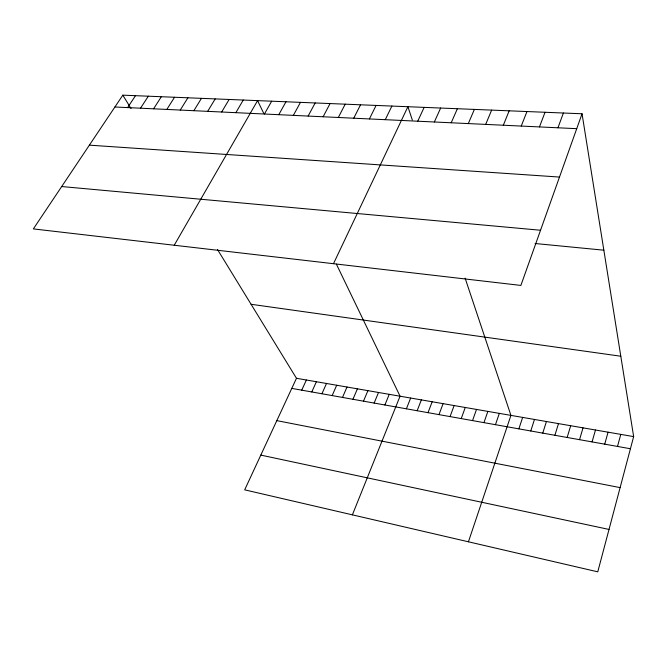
<?xml version="1.0" encoding="UTF-8"?>
<svg xmlns="http://www.w3.org/2000/svg" width="667" height="667" viewBox="0 0 667 667"><rect width="100%" height="100%" fill="white"/><g stroke="black" fill="none" stroke-linecap="round" stroke-linejoin="round"><path stroke-width="1" d="M582.041 113.774L520.877 285.426L33.35 228.906L122.82 95.164L582.041 113.774L633.65 436.61L597.765 571.836L244.689 489.836L296.473 378.289L217.509 249.541M617.509 446.431L620.794 434.384M604.719 444.155L608.071 432.183M592.063 441.904L595.481 430.007M579.548 439.67L583.025 427.855M567.158 437.46L570.694 425.721M554.894 435.276L558.496 423.612M542.763 433.116L546.423 421.519M530.757 430.974L534.475 419.451M518.876 428.856L522.645 417.409M468.426 541.796L510.93 415.383L465.124 278.164M495.464 424.687L499.341 413.382M483.942 422.628L487.869 411.397M472.528 420.594L476.505 409.43M461.231 418.584L465.258 407.487M450.05 416.592L454.127 405.561M557.946 127.789L563.398 113.023M438.969 414.616L443.096 403.652M539.453 126.922L545.039 112.273M428.006 412.665L432.183 401.759M417.15 410.73L421.369 399.892M521.252 126.063L526.963 111.547M406.395 408.813L410.655 398.041M352.393 514.849L400.058 396.206L336.393 264.14M503.335 125.221L509.171 110.822M384.892 404.977L389.236 394.33M374.137 403.06L378.522 392.479M485.684 124.395L491.646 110.113M363.482 401.167L367.917 390.645M352.943 399.283L357.412 388.828M468.309 123.578L474.387 109.413M342.496 397.424L347.007 387.027M332.158 395.581L336.702 385.251M451.2 122.778L457.387 108.721M321.919 393.755L326.505 383.483M311.781 391.946L316.4 381.732M434.35 121.986L440.645 108.046M301.734 390.162L306.386 380.007M417.742 121.211L424.145 107.379M333.483 263.698L407.896 106.72L412.314 119.968M385.276 119.685L391.879 106.07M369.393 118.943L376.088 105.428M353.743 118.209L360.53 104.802M338.319 117.484L345.198 104.177M323.12 116.767L330.073 103.56M308.129 116.066L315.166 102.96M293.355 115.374L300.467 102.368M278.781 114.691L285.976 101.776M264.415 114.015L271.677 101.201M174.229 245.239L257.579 100.625L263.573 113.056M235.851 112.673L243.255 100.042M221.661 112.006L229.131 99.475M207.662 111.356L215.199 98.908M193.864 110.705L201.459 98.349M180.248 110.063L187.902 97.799M166.825 109.438L174.537 97.257M153.577 108.813L161.347 96.723M140.512 108.204L148.332 96.198M127.622 107.595L135.493 95.681M114.899 106.995L576.738 128.673M89.378 145.156L559.496 177.063M61.689 186.543L540.545 230.248M535.067 243.505L603.852 250.192M251.075 304.277L620.802 356.228M296.473 378.289L633.65 436.61M291.779 388.386L630.432 448.741M276.813 420.635L620.118 487.619M260.814 455.102L609.021 529.44M122.82 95.164L131.065 108.604"/></g></svg>
